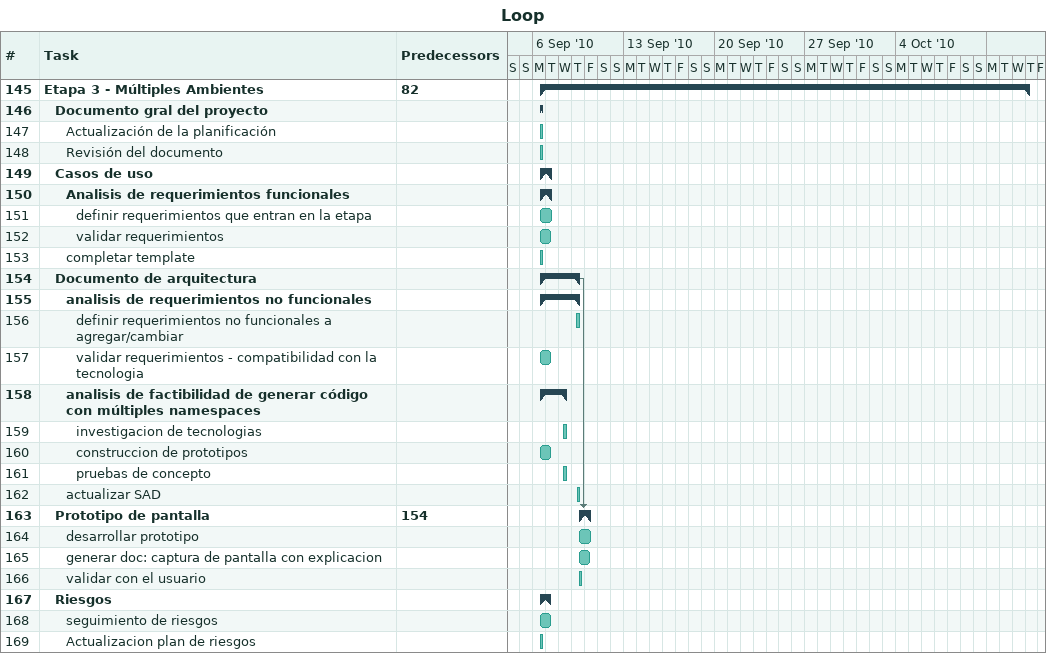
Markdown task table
Loop

| ID | Level | Task | Start | Finish | Predecessors |
|---|---|---|---|---|---|
| 145 | 1 | **Etapa 3 - Múltiples Ambientes** | 2010-09-06 | 2010-10-14 | 82 |
| 146 | 2 | **Documento gral del proyecto** | 2010-09-06 | 2010-09-06 |  |
| 147 | 3 | Actualización de la planificación | 2010-09-06 | 2010-09-06 |  |
| 148 | 3 | Revisión del documento | 2010-09-06 | 2010-09-06 |  |
| 149 | 2 | **Casos de uso** | 2010-09-06 | 2010-09-07 |  |
| 150 | 3 | **Analisis de requerimientos funcionales** | 2010-09-06 | 2010-09-07 |  |
| 151 | 4 | definir requerimientos que entran en la etapa | 2010-09-06 | 2010-09-07 |  |
| 152 | 4 | validar requerimientos | 2010-09-06 | 2010-09-07 |  |
| 153 | 3 | completar template | 2010-09-06 | 2010-09-06 |  |
| 154 | 2 | **Documento de arquitectura** | 2010-09-06 | 2010-09-09 |  |
| 155 | 3 | **analisis de requerimientos no funcionales** | 2010-09-06 | 2010-09-09 |  |
| 156 | 4 | definir requerimientos no funcionales a agregar/cambiar | 2010-09-09 | 2010-09-09 |  |
| 157 | 4 | validar requerimientos - compatibilidad con la tecnologia | 2010-09-06 | 2010-09-07 |  |
| 158 | 3 | **analisis de factibilidad de generar código con múltiples namespaces** | 2010-09-06 | 2010-09-08 |  |
| 159 | 4 | investigacion de tecnologias | 2010-09-08 | 2010-09-08 |  |
| 160 | 4 | construccion de prototipos | 2010-09-06 | 2010-09-07 |  |
| 161 | 4 | pruebas de concepto | 2010-09-08 | 2010-09-08 |  |
| 162 | 3 | actualizar SAD | 2010-09-09 | 2010-09-09 |  |
| 163 | 2 | **Prototipo de pantalla** | 2010-09-09 | 2010-09-10 | 154 |
| 164 | 3 | desarrollar prototipo | 2010-09-09 | 2010-09-10 |  |
| 165 | 3 | generar doc: captura de pantalla con explicacion | 2010-09-09 | 2010-09-10 |  |
| 166 | 3 | validar con el usuario | 2010-09-09 | 2010-09-09 |  |
| 167 | 2 | **Riesgos** | 2010-09-06 | 2010-09-07 |  |
| 168 | 3 | seguimiento de riesgos | 2010-09-06 | 2010-09-07 |  |
| 169 | 3 | Actualizacion plan de riesgos | 2010-09-06 | 2010-09-06 |  |
